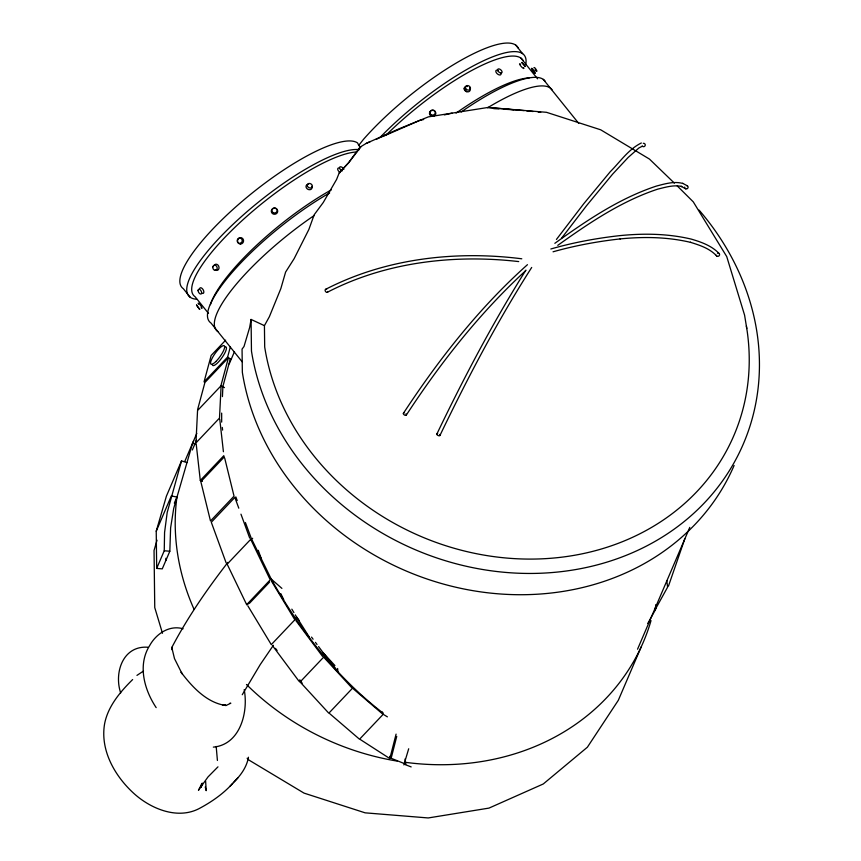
<?xml version="1.0" encoding="UTF-8"?>
<svg xmlns="http://www.w3.org/2000/svg" width="861" height="861" viewBox="0 0 861 861"><rect width="100%" height="100%" fill="white"/><g stroke="black" fill="none" stroke-linecap="round" stroke-linejoin="round"><path stroke-width="1.29" d="M656.125 608.77L656.243 604.896M221.664 413.097L221.675 422.116M222.429 396.598L222.902 386.449L230.285 358.972M221.116 385.706L219.501 418.08L195.953 442.92L197.556 410.536L221.116 385.706L224.452 387.611M201.635 783.488L201.216 787.331L202.303 783.112M746.369 326.007A248.216 216.036 23.2 0 1 541.612 558.843A248.216 216.036 23.2 0 1 264.693 346.961L264.424 325.652L251.078 319.442L249.647 327.514L244.007 346.509L242.059 349.092L242.35 372.318A260.216 226.486 23.2 0 0 467.501 589.688A260.216 226.486 23.2 0 0 734.11 465.467M655.974 604.68L655.006 609.932L667.609 587.159L666.791 580.691M396.092 734.121L389.839 758.573L360.425 739.599M405.068 758.939L405.822 764.181L391.152 758.272L396.738 736.403M225.657 340.17L211.16 355.453L204.057 381.875L227.616 357.046L230.317 346.983M197.567 409.718L204.918 382.499L228.466 357.659L221.126 384.889M248.452 757.217C246.795 766.968 240.897 775.137 234.02 781.971M193.703 440.81A246.364 214.421 23.2 0 0 192.584 443.211L173.718 508.356L170.618 527.858L169.832 551.223L162.266 568.863L156.68 568.411L156.228 531.205L166.41 496.14L181.531 460.872L186.945 462.615M157.025 540.202L154.044 550.47L154.754 607.586L162.481 633.265M181.531 460.872L167.195 512.478L164.569 532.475L164.247 550.771L156.68 568.411M403.863 764.912L408.695 748.769M668.459 586.115L684.807 538.803M339.234 172.813L348.608 162.761L359.069 148.307L360.813 146.973L348.608 162.761L339.234 172.813L336.608 179.411L323.273 202.475L314.19 214.744L308.83 229.553L294.15 258.644L285.604 272.076L280.858 288.553L269.396 316.654L264.424 325.652M184.781 461.41L196.792 433.384M156.228 531.205L171.339 495.936L176.935 497.055A246.364 214.421 23.2 0 0 194.102 609.437M192.315 450.012L196.534 440.165M229.23 363.88L234.493 351.6M174.331 503.136L176.935 497.055M637.549 649.216L689.779 527.362M641.208 646.88L618.316 700.294L587.385 747.208L543.269 783.973L488.983 808.102L428.229 817.95L365.139 812.838L304.019 793.11L249.033 760.123L247.118 758.25M436.904 433.933C463.799 377.893 492.815 322.757 525.91 270.106M439.928 435.494C467.609 377.979 497.303 321.282 531.689 267.459M201.474 784.479L198.471 790.269L207.985 776.956L217.973 766.839M171.942 647.235C187.73 617.197 207.114 589.193 227.864 562.405M242.253 694.73L260.205 664.617L273.378 645.298M647.709 623.536L655.329 609.911M403.378 413.355C438.809 359.338 479.157 307.829 527.459 264.682M406.36 415.013C440.531 362.675 479.652 313.092 525.694 270.645M247.807 605.778L271.29 644.631L294.849 619.802L296.679 617.154L295.291 614.862M556.432 239.455L583.769 203.713L610.245 171.726C620.124 161.879 628.498 149.222 641.348 142.98M561.576 238.196L586.545 205.682L612.569 174.191L628.196 157.423L638.916 147.963L642.328 146.198M360.285 147.253L358.757 145.348L363.557 139.267A113.867 29.209 -38.8 0 1 456.373 62.961A113.867 29.209 -38.8 0 1 518.204 47.979M132.648 679.544C120.325 691.738 108.045 706.16 104.644 723.584C99.941 749.953 114.631 775.793 133.541 793.153C150.331 808.544 176.914 819.823 198.73 808.802C211.289 802.14 223.203 793.95 232.761 783.316M229.952 786.341L238.056 777.612M202.432 481.342L200.301 480.481L223.86 455.641M224.387 456.836L200.839 481.665L210.493 520.991L234.041 496.151L224.689 458.063M252.682 538.297L250.712 539.33L227.164 564.159L246.676 604.67L249.636 603.13L269.568 582.122M246.676 604.67L270.236 579.84L250.712 539.33M300.102 681.987L323.661 657.147L352.364 688.37L328.816 713.209L300.102 681.987L299.919 679.846M382.402 712.015L383.091 714.415L359.532 739.244L329.806 713.726M554.839 243.319C586.406 220.707 619.21 198.353 656.383 186.084C664.95 183.845 674.185 180.993 683.01 183.501M557.767 245.353C588.902 223.16 621.222 201.173 657.836 189.108C664.907 187.407 674.066 184.523 681.772 186.546L681.352 186.45M360.146 147.07L366.269 143.378L399.17 128.763L428.347 116.881L487.864 107.485L524.091 110.617M136.942 675.39L143.496 671.053M225.754 705.643L230.823 703.211L229.65 703.351M325.609 289.339C385.384 258.451 455.577 250.39 521.788 258.795M327.341 292.266C385.653 262.002 454.016 254.135 518.72 261.583M382.51 136.608L419.781 120.368L423.655 119.507M376.063 139.46L386.449 134.413M366.269 143.378L370.327 141.581M550.836 248.99C573.308 242.511 596.393 238.249 619.629 235.645L619.791 235.634C643.651 233.234 668.007 233.568 691.415 239.143L691.76 239.25C701.661 242.178 711.821 245.859 719.107 253.521M553.053 251.799C575.019 245.6 597.523 241.435 620.2 238.906L620.038 238.927C643.597 236.56 667.662 236.904 690.78 242.404L690.425 242.307C700.542 245.428 709.841 248.614 716.707 255.965M444.33 114.9L452.079 113.168M223.86 705.224L225.765 705.224L222.536 705.234L225.151 705.094M213.334 747.122C240.197 744.647 248.506 712.23 244.201 689.607M147.941 647.246C122.811 645.33 113.889 672.85 120.68 692.933M493.601 108.626L498.939 108.927M504.288 109.239L513.64 109.777M488.047 107.474L546.477 112.307L600.677 129.796L649.442 159.059L674.389 183.145M164.247 550.771L169.832 551.223M224.183 705.234C205.93 701.93 191.788 686.432 181.101 672.28L182.112 673.808L174.492 658.611L171.769 647.354L172.082 649.775M526.674 110.854L533.088 111.51M538.179 112.07L540.719 112.35M183.113 628.788C169.456 624.742 156.089 633.857 149.685 645.535C137.383 665.015 144.261 689.758 156.175 707.624M405.305 764.665L411.171 766.914M201.883 293.181L202.421 293.418A3.164 1.679 60.7 0 0 203.11 289.651A3.164 1.679 60.7 0 0 199.634 288.704M192.584 443.211L194.78 444.201M682.622 183.296L687.433 185.879M680.965 186.245L685.722 188.807M340.407 172.534L339.729 172.135A3.164 1.722 41.3 0 1 337.803 169.757L337.695 169.165A3.164 1.722 41.3 0 1 339.578 168.067M383.984 714.759L387.385 716.847M227.616 357.046L230.888 359.403M281.902 588.386L269.816 577.839M382.951 712.983C336.586 677.306 300.274 630.36 271.559 579.722M201.087 307.808L201.485 308.152A3.164 0.57 54 0 0 201.539 306.946A3.164 0.57 54 0 0 198.966 303.578A3.164 0.57 54 0 0 198.46 304.191M353.365 688.897L383.091 714.415M677.252 185.933L693.288 201.883L726.738 256.6L744.582 315.137L746.778 328.558M535.897 70.742C538.868 73.529 534.466 66.039 533.906 67.696M299.617 680.362L302.211 683.16M318.581 646.568L323.273 652.875L334.929 665.553M515.717 45.084L522.616 53.651M543.313 79.384L578.71 123.381M520.851 58.031L537.587 78.835M464.176 88.618L466.619 91.653M208.513 313.404L195.113 296.765A111.586 28.628 -38.8 0 1 245.256 217.725A111.586 28.628 -38.8 0 1 356.68 151.966M190.227 297.26L183.328 288.683A113.867 29.209 -38.8 0 1 245.665 198.385A113.867 29.209 -38.8 0 1 357.584 142.958L358.757 145.348M242.135 361.771L210.934 322.983A113.867 29.209 -38.8 0 1 236.581 267.459A113.867 29.209 -38.8 0 1 329.666 192.918M323.273 652.875L337.878 671.354L337.62 668.48M535.068 69.709L535.488 70.258M275.477 648.365L277.091 650.496M311.531 637.108L313.092 639.206M315.449 642.36L317.009 644.469M322.574 656.437L295.98 620.716M299.025 681.266L272.42 645.546M299.025 620.297L296.679 617.154L309.497 637.398M389.721 756.335L391.152 758.272M291.836 609.147L293.913 612.58M271.355 580.949L294.849 619.802M280.772 593.606L283.689 599.493M271 578.57L251.315 538.416L245.396 522.541M235.839 496.894L237.206 500.564M258.235 550.308L261.432 559.069M238.788 508.184L234.849 497.421L211.3 522.261L226.152 562.922M240.962 514.168L249.701 538.093M205.241 786.976L206.188 790.667L205.639 781.271M222.299 427.443L222.612 430.102M219.749 419.113L223.419 451.734M196.2 443.942L200.301 480.481M216.186 746.444L217.413 760.467M251.078 319.442L251.466 351.051A260.216 226.486 23.2 0 0 608.759 561.555A260.216 226.486 23.2 0 0 699.067 210.084M651.024 620.609A246.364 214.421 23.2 0 1 405.047 762.276M397.147 761.092A246.364 214.421 23.2 0 1 246.472 684.484M165.947 560.296A35.753 6.339 -85.4 0 1 165.861 558.272M405.951 413.883A1.711 0.915 30.7 0 1 405.865 415.346A1.711 0.915 30.7 0 1 403.615 414.292A1.711 0.915 30.7 0 1 404.078 413.011M439.605 434.471A1.711 0.883 24.6 0 1 439.358 435.774A1.711 0.883 24.6 0 1 437.054 434.773A1.711 0.883 24.6 0 1 437.7 433.643M327.837 291.492A1.711 1.152 54.8 0 1 326.351 292.191A1.711 1.152 54.8 0 1 325.124 290.114A1.711 1.152 54.8 0 1 326.61 289.414M686.615 185.578A1.722 1.657 -27.4 0 1 688.079 187.418A1.722 1.657 -27.4 0 1 686.174 188.903A1.722 1.657 -27.4 0 1 684.689 187.085M643.275 143.313A1.722 1.7 -5.3 0 1 645.147 145.595A1.722 1.7 -5.3 0 1 642.22 146.079M717.482 253.231A1.722 1.561 -30.9 0 1 719.527 254.199A1.722 1.561 -30.9 0 1 718.332 256.255A1.722 1.561 -30.9 0 1 716.287 255.286M487.563 107.808A113.867 29.209 -38.8 0 1 552.03 89.748M217.833 331.56A113.867 29.209 -38.8 0 1 314.308 215.433M380.175 137.308A113.867 29.209 -38.8 0 1 478.339 63.273A113.867 29.209 -38.8 0 1 525.845 64.005M196.76 299.262A113.867 29.209 -38.8 0 1 237.345 220.298A113.867 29.209 -38.8 0 1 359.274 149.663M461.227 111.941A113.867 29.209 -38.8 0 1 545.131 81.171M456.072 113.135A111.586 28.628 -38.8 0 1 529.224 77.888M210.428 304.686A111.586 28.628 -38.8 0 1 331.345 189.861M385.986 135.22A111.586 28.628 -38.8 0 1 523.294 60.873M469.525 87.822A3.164 2.561 29.8 0 1 469.848 90.835A3.164 2.561 29.8 0 1 466.888 91.75L466.113 91.46A3.164 2.561 29.8 0 1 464.197 89.081L464.176 88.371A3.164 2.561 29.8 0 1 467.48 86.52M311.811 186.363A3.164 2.561 29.8 0 1 308.755 189.624L307.98 189.345A3.164 2.561 29.8 0 1 306.064 186.955L306.042 186.256A3.164 2.561 29.8 0 1 308.561 184.297M214.131 265.522A3.164 2.529 71.8 0 1 218.629 265.995A3.164 2.529 71.8 0 1 216.552 270.397L215.874 270.225A3.164 2.529 71.8 0 1 215.239 269.848M342.366 170.822A2.669 1.453 41.3 0 1 339.611 168.272A2.669 1.453 41.3 0 1 341.096 166.851A2.669 1.453 41.3 0 1 343.851 169.413M523.553 67.513A3.164 0.624 48.1 0 1 522.379 67.675L521.82 67.147A3.164 0.624 48.1 0 1 519.904 64.758L519.667 64.295A3.164 0.624 48.1 0 1 520.571 64.188M500.704 72.593A3.164 1.722 41.3 0 1 498.541 74.649L497.852 74.25A3.164 1.722 41.3 0 1 495.936 71.872L495.828 71.28A3.164 1.722 41.3 0 1 497.701 70.193M225.474 346.854A11.387 2.927 -54.2 0 1 221.266 358.628A11.387 2.927 -54.2 0 1 212.323 364.418M271.387 210.859L271.387 211.645A3.164 3.003 -2.2 0 0 273.303 214.023L274.099 214.228A3.164 3.003 -2.2 0 0 277.662 211.645A3.164 3.003 -2.2 0 0 274.95 208.265A3.164 3.003 -2.2 0 0 271.387 210.859M429.521 112.974L429.521 113.76A3.164 3.003 -2.2 0 0 431.436 116.149L432.233 116.343A3.164 3.003 -2.2 0 0 435.795 113.76A3.164 3.003 -2.2 0 0 433.083 110.391A3.164 3.003 -2.2 0 0 429.521 112.974M521.798 62.498L525.35 66.469L521.798 62.498M196.523 305.063L199.655 309.379L196.523 305.063M240.294 243.997L239.53 243.835A3.164 2.981 -80.4 0 1 237.614 241.457L237.571 240.628A3.164 2.981 -80.4 0 1 240.822 237.69A3.164 2.981 -80.4 0 1 243.534 241.069A3.164 2.981 -80.4 0 1 240.294 243.997M532.453 68.826L532.055 68.493A3.164 0.57 54 0 0 532.12 69.892A3.164 0.57 54 0 0 534.832 73.271A3.164 0.57 54 0 0 534.767 71.861L534.369 71.215A3.164 0.57 54 0 0 532.453 68.826M198.062 290.577A2.669 1.41 60.7 0 0 200.861 294.053A2.669 1.41 60.7 0 0 200.635 290.275A2.669 1.41 60.7 0 0 198.062 290.577M307.474 186.267A2.669 2.152 29.8 0 0 311.865 187.375A2.669 2.152 29.8 0 0 310.046 183.522A2.669 2.152 29.8 0 0 307.474 186.267M212.861 266.878A2.669 2.131 71.8 0 0 215.659 270.354A2.669 2.131 71.8 0 0 216.466 266.092A2.669 2.131 71.8 0 0 212.861 266.878M241.338 242.716A2.669 2.508 -80.4 0 0 240.585 238.196A2.669 2.508 -80.4 0 0 237.238 241.22A2.669 2.508 -80.4 0 0 241.338 242.716M272.862 212.463A2.669 2.529 -2.2 0 0 277.134 210.784A2.669 2.529 -2.2 0 0 273.486 208.125A2.669 2.529 -2.2 0 0 272.862 212.463M465.607 88.392A2.669 2.152 29.8 0 0 469.998 89.49A2.669 2.152 29.8 0 0 468.18 85.648A2.669 2.152 29.8 0 0 465.607 88.392M497.97 70.914A2.669 1.453 41.3 0 0 501.812 72.765A2.669 1.453 41.3 0 0 499.8 69.181A2.669 1.453 41.3 0 0 497.97 70.914M430.995 114.588A2.669 2.529 -2.2 0 0 435.268 112.909A2.669 2.529 -2.2 0 0 431.609 110.24A2.669 2.529 -2.2 0 0 430.995 114.588M215.82 361.566A11.387 2.927 -54.2 0 0 224.409 345.874A11.387 2.927 -54.2 0 0 212.57 357.444A11.387 2.927 -54.2 0 0 215.82 361.566"/></g></svg>
